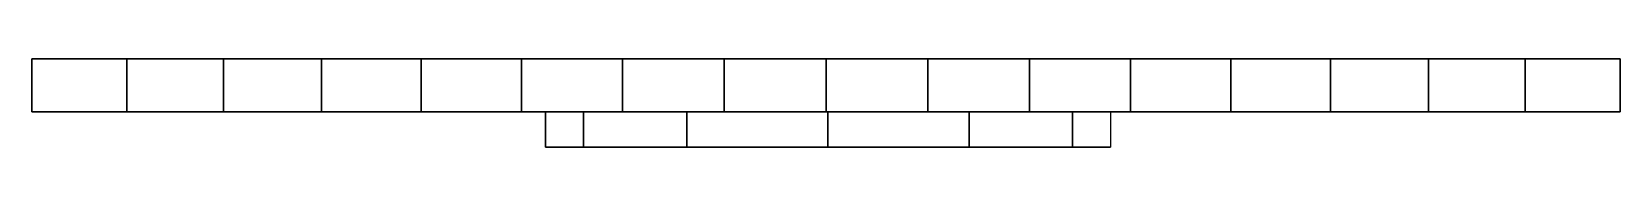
# Model space of a CAD drawing. Extents: x -45 to 45, y -5 to 0.
import ezdxf

# ---------------------------------------------------------------- set-up
doc = ezdxf.new("R2010")
doc.units = 0
doc.header["$MEASUREMENT"] = 0
doc.layers.add('ACESSORIO', color=3, linetype='CONTINUOUS')

msp = doc.modelspace()

# ---------------------------------------------------------------- linework, layer by layer
at = {"layer": 'ACESSORIO', "extrusion": (0, -1, 0)}
msp.add_line((45, -3, 30), (-45, -3, 30), dxfattribs=at)
at = {"layer": 'ACESSORIO'}
for points in [[(45, -3), (-45, -3), (-45, 0), (45, 0)], [(-45, -3, 30), (-45, -3), (-45, 0), (-45, 0, 30)], [(45, 0, 30), (-45, 0, 30), (-45, 0), (45, 0)], [(45, -3), (45, -3, 30), (45, 0, 30), (45, 0)], [(45, -3), (-45, -3), (-45, -3, 30), (45, -3, 30)], [(13.969, -3, 1.001), (-13.744, -3, 1.001), (-15.888, -3, 9.001), (16.112, -3, 9.001)], [(8.112, -3, -4.856), (-7.888, -3, -4.856), (-13.744, -3, 1.001), (13.969, -3, 1.001)], [(8.112, -3, -4.856), (-7.888, -3, -4.856), (0.112, -3, -6.999)], [(13.969, -5, 1.001), (-13.744, -5, 1.001), (-15.888, -5, 9.001), (16.112, -5, 9.001)], [(16.112, -5, 9.001), (-15.888, -5, 9.001), (-13.744, -5, 17.001), (13.969, -5, 17.001)], [(13.969, -5, 1.001), (-13.744, -5, 1.001), (-7.888, -5, -4.856), (8.112, -5, -4.856)], [(13.969, -5, 17.001), (-13.744, -5, 17.001), (-7.888, -5, 22.857), (8.112, -5, 22.857)], [(8.112, -5, -4.856), (-7.888, -5, -4.856), (0.112, -5, -6.999)], [(8.112, -5, 22.857), (-7.888, -5, 22.857), (0.112, -5, 25.001)]]:
    msp.add_3dface(points, dxfattribs=at)

# ---------------------------------------------------------------- meshes
mesh = msp.add_polymesh((2, 17), dxfattribs=at)
for k, corner in enumerate([(45, -3, 30), (39.618, -3, 32.088), (34.139, -3, 33.909), (28.577, -3, 35.456), (22.946, -3, 36.728), (17.258, -3, 37.72), (11.529, -3, 38.431), (5.771, -3, 38.858), (0, -3, 39), (-5.771, -3, 38.858), (-11.529, -3, 38.431), (-17.258, -3, 37.72), (-22.946, -3, 36.728), (-28.577, -3, 35.456), (-34.139, -3, 33.909), (-39.618, -3, 32.088), (-45, -3, 30), (45, 0, 30), (39.618, 0, 32.088), (34.139, 0, 33.909), (28.577, 0, 35.456), (22.946, 0, 36.728), (17.258, 0, 37.72), (11.529, 0, 38.431), (5.771, 0, 38.858), (0, 0, 39), (-5.771, 0, 38.858), (-11.529, 0, 38.431), (-17.258, 0, 37.72), (-22.946, 0, 36.728), (-28.577, 0, 35.456), (-34.139, 0, 33.909), (-39.618, 0, 32.088), (-45, 0, 30)]):
    mesh.set_mesh_vertex(divmod(k, 17), corner)
mesh = msp.add_polymesh((2, 17), dxfattribs=at)
for k, corner in enumerate([(45, 0, 30), (39.375, 0, 30), (33.75, 0, 30), (28.125, 0, 30), (22.5, 0, 30), (16.875, 0, 30), (11.25, 0, 30), (5.625, 0, 30), (0, 0, 30), (-5.625, 0, 30), (-11.25, 0, 30), (-16.875, 0, 30), (-22.5, 0, 30), (-28.125, 0, 30), (-33.75, 0, 30), (-39.375, 0, 30), (-45, 0, 30), (45, 0, 30), (39.618, 0, 32.088), (34.139, 0, 33.909), (28.577, 0, 35.456), (22.946, 0, 36.728), (17.258, 0, 37.72), (11.529, 0, 38.431), (5.771, 0, 38.858), (0, 0, 39), (-5.771, 0, 38.858), (-11.529, 0, 38.431), (-17.258, 0, 37.72), (-22.946, 0, 36.728), (-28.577, 0, 35.456), (-34.139, 0, 33.909), (-39.618, 0, 32.088), (-45, 0, 30)]):
    mesh.set_mesh_vertex(divmod(k, 17), corner)
mesh = msp.add_polymesh((2, 17), dxfattribs=at)
for k, corner in enumerate([(45, -3, 30), (39.375, -3, 30), (33.75, -3, 30), (28.125, -3, 30), (22.5, -3, 30), (16.875, -3, 30), (11.25, -3, 30), (5.625, -3, 30), (0, -3, 30), (-5.625, -3, 30), (-11.25, -3, 30), (-16.875, -3, 30), (-22.5, -3, 30), (-28.125, -3, 30), (-33.75, -3, 30), (-39.375, -3, 30), (-45, -3, 30), (45, -3, 30), (39.618, -3, 32.088), (34.139, -3, 33.909), (28.577, -3, 35.456), (22.946, -3, 36.728), (17.258, -3, 37.72), (11.529, -3, 38.431), (5.771, -3, 38.858), (0, -3, 39), (-5.771, -3, 38.858), (-11.529, -3, 38.431), (-17.258, -3, 37.72), (-22.946, -3, 36.728), (-28.577, -3, 35.456), (-34.139, -3, 33.909), (-39.618, -3, 32.088), (-45, -3, 30)]):
    mesh.set_mesh_vertex(divmod(k, 17), corner)
mesh = msp.add_polymesh((2, 12), dxfattribs=dict(at, n_close=True))
for k, corner in enumerate([(16.112, -5, 9.001), (13.969, -5, 17.001), (8.112, -5, 22.857), (0.112, -5, 25.001), (-7.888, -5, 22.857), (-13.744, -5, 17.001), (-15.888, -5, 9.001), (-13.744, -5, 1.001), (-7.888, -5, -4.856), (0.112, -5, -6.999), (8.112, -5, -4.856), (13.969, -5, 1.001), (16.112, -3, 9.001), (13.969, -3, 17.001), (8.112, -3, 22.857), (0.112, -3, 25.001), (-7.888, -3, 22.857), (-13.744, -3, 17.001), (-15.888, -3, 9.001), (-13.744, -3, 1.001), (-7.888, -3, -4.856), (0.112, -3, -6.999), (8.112, -3, -4.856), (13.969, -3, 1.001)]):
    mesh.set_mesh_vertex(divmod(k, 12), corner)

doc.saveas('drawing.dxf')
